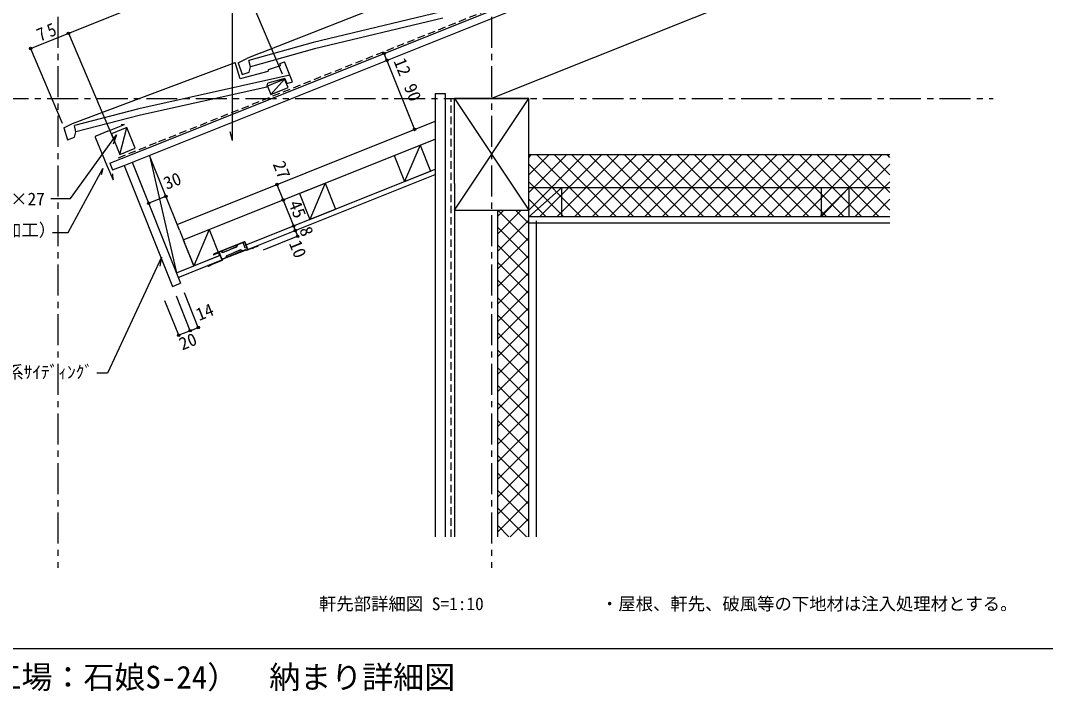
# Model space of a CAD drawing. Units: millimetres, scale not verified. Extents: x -2720 to 4439, y -1779 to 1970.
# Drawn here: x -1871 to -217, y 94 to 1177 of the extents above; entities that cross this region are included whole.
import ezdxf
from ezdxf.enums import TextEntityAlignment as Align

# ---------------------------------------------------------------- set-up
doc = ezdxf.new("R2010")
doc.units = ezdxf.units.MM
doc.header["$LTSCALE"] = 10
doc.header["$PDMODE"] = 32
doc.header["$PDSIZE"] = 4
doc.linetypes.add('CHAIN1', pattern=[8, 5, -1, 1, -1])
doc.linetypes.add('DASHED1', pattern=[1.8, 1.2, -0.6])
for name, color, linetype in [('0-0_データ 001', 3, 'Continuous'), ('0-2_データ 003', 5, 'Continuous'), ('0-C_アプローチ', 7, 'Continuous')]:
    doc.layers.add(name, color=color, linetype=linetype)
doc.styles.add('ＭＳ ゴシック', font='')
doc.styles.get('ＭＳ ゴシック').set_extended_font_data('MS Gothic')

msp = doc.modelspace()

# ---------------------------------------------------------------- linework, layer by layer
at = {"layer": '0-0_データ 001', "color": 4}
for p, q in [((-1529.29, 982.89), (-1529.29, 1770.24)), ((-1855.15, 1131.63), (-965.41, 1488.28)), ((-1523.01, 1264.77), (-1449.24, 1090.94)), ((-1794.02, 1156.14), (-1720.32, 982.5)), ((-1855.17, 1131.63), (-1804.01, 1011.07)), ((-1280.17, 1112.43), (-1235.6, 1001.01)), ((-1794.67, 834.98), (-1738.68, 938.16)), ((-1738.68, 938.16), (-1741.35, 927.88)), ((-1664.79, 881.98), (-1636.93, 893.13)), ((-1819.86, 834.58), (-1794.67, 834.58)), ((-1424.16, 828.65), (-1479.87, 806.37)), ((-1643.84, 795.18), (-1730.9, 607.62)), ((-1643.84, 795.18), (-1646.42, 780.41)), ((-1597.59, 676.3), (-1619.88, 732.01)), ((-1584.59, 681.5), (-1606.88, 737.21)), ((-1616.16, 668.87), (-1638.45, 724.58)), ((-1597.59, 676.3), (-1584.59, 681.5)), ((-1597.59, 676.3), (-1616.16, 668.87)), ((-1730.9, 607.62), (-1748.45, 607.62))]:
    msp.add_line(p, q, dxfattribs=at)
at = {"layer": '0-0_データ 001', "color": 1, "linetype": 'CHAIN1'}
for p, q in [((-1811.42, 1582.87), (-1811.42, 293.68)), ((-1111.42, 1582.87), (-1111.42, 293.68)), ((-2468.42, 1050.68), (-301.76, 1050.68))]:
    msp.add_line(p, q, dxfattribs=at)
at = {"layer": '0-0_データ 001', "color": 5, "linetype": 'DASHED1'}
for p, q in [((-1648.1, 981.41), (-266.3, 1534.13)), ((-1176.42, 343.68), (-1176.42, 1050.68)), ((-1713.27, 955.33), (-1648.09, 981.41))]:
    msp.add_line(p, q, dxfattribs=at)
at = {"layer": '0-0_データ 001'}
for p, q in [((-1643.66, 980.04), (-266.3, 1530.99)), ((-1704.2, 943.09), (-266.3, 1518.25)), ((-1483.72, 1124.59), (-1245.67, 1218.32)), ((-1156.83, 1199.58), (-1399.44, 1141.33)), ((-1189.76, 1180.75), (-1396.94, 1131.01)), ((-1399.44, 1141.33), (-1503.04, 1112.42)), ((-1516.87, 1082.43), (-1525.21, 1108.74)), ((-1520.38, 1108.27), (-1506.4, 1115.66)), ((-1520.38, 1108.27), (-1514.02, 1089.37)), ((-1483.72, 1124.59), (-1506.4, 1115.66)), ((-1452.93, 1107.52), (-1445.3, 1110.18)), ((-1472.23, 1094.32), (-1516.87, 1082.43)), ((-1471.66, 1097.36), (-1472.23, 1094.32)), ((-1452.61, 1103.36), (-1471.66, 1097.36)), ((-1452.93, 1107.52), (-1452.61, 1103.36)), ((-1436.7, 1088.45), (-1680.29, 1034.45)), ((-1474.11, 1069.3), (-1472.26, 1075.41)), ((-1445.06, 1083.25), (-1472.25, 1075.41)), ((-1474.12, 1069.28), (-1677.98, 1024.09)), ((-1680.29, 1034.45), (-1784.39, 1007.35)), ((-1677.98, 1024.09), (-1782.07, 996.99)), ((-1801.79, 1003.5), (-1795.76, 984.5)), ((-1708.65, 953.96), (-1643.66, 979.96)), ((-1727.28, 946.49), (-1722.92, 935.59)), ((-1727.27, 946.5), (-1708.65, 953.95)), ((-1722.82, 935.63), (-1704.29, 943.04)), ((-1704.29, 943.04), (-1704.2, 942.82)), ((-1704.2, 942.82), (-1626.21, 747.84)), ((-1691.2, 948.01), (-1613.21, 753.03)), ((-1615.06, 838.45), (-1663.35, 959.16)), ((-1507.32, 814.78), (-1202.42, 936.74)), ((-1503.74, 807.59), (-1202.42, 928.12)), ((-468.42, 850.05), (-1051.42, 850.05)), ((-1038.92, 343.68), (-1038.92, 853.8)), ((-1615.06, 838.45), (-1607.64, 819.88)), ((-1592.04, 780.89), (-1607.64, 819.88)), ((-1495.16, 810.65), (-1488.99, 813.12)), ((-1488.81, 812.66), (-1492.43, 811.21)), ((-1544.33, 792.14), (-1508.54, 806.46)), ((-1506.72, 806.05), (-1507.66, 806.45)), ((-1499.65, 808.4), (-1505.57, 806.03)), ((-1497.49, 809.72), (-1499.81, 808.79)), ((-1499.65, 808.4), (-1499.81, 808.79)), ((-1619.89, 769.75), (-1592.04, 780.89)), ((-1616.92, 762.32), (-1546.73, 790.39)), ((-1546.19, 789.79), (-1563.95, 782.68)), ((-1545.37, 790.59), (-1544.96, 791.53)), ((-1626.21, 747.84), (-1613.21, 753.03))]:
    msp.add_line(p, q, dxfattribs=at)
at = {"layer": '0-0_データ 001', "color": 5}
for p, q in [((-266.3, 1388.73), (-1111.43, 1050.68)), ((-1280.17, 1112.43), (-1284.63, 1123.57)), ((-1467.53, 1057.16), (-1445.34, 1082.3)), ((-1171.42, 870.68), (-1051.42, 1050.68)), ((-1171.42, 913.68), (-1171.42, 1050.68)), ((-1618.78, 847.74), (-1202.42, 1014.28)), ((-1711.39, 960.69), (-1699.84, 1004.17)), ((-1529.29, 982.89), (-1533.18, 997.38)), ((-1226.52, 975.56), (-1251.59, 917.07)), ((-468.42, 959.97), (-1051.42, 959.97)), ((-1051.42, 870.94), (-962.39, 959.97)), ((-1051.42, 899.23), (-990.68, 959.97)), ((-1051.42, 927.51), (-1018.96, 959.97)), ((-938.29, 859.97), (-1038.29, 959.97)), ((-1034.11, 859.97), (-934.11, 959.97)), ((-910, 859.97), (-1010, 959.97)), ((-1005.82, 859.97), (-905.82, 959.97)), ((-881.72, 859.97), (-981.72, 959.97)), ((-977.54, 859.97), (-877.54, 959.97)), ((-853.43, 859.97), (-953.43, 959.97)), ((-949.26, 859.97), (-849.26, 959.97)), ((-825.15, 859.97), (-925.15, 959.97)), ((-920.97, 859.97), (-820.97, 959.97)), ((-796.86, 859.97), (-896.86, 959.97)), ((-892.69, 859.97), (-792.69, 959.97)), ((-768.58, 859.97), (-868.58, 959.97)), ((-864.4, 859.97), (-764.4, 959.97)), ((-740.3, 859.97), (-840.3, 959.97)), ((-836.12, 859.97), (-736.12, 959.97)), ((-712.01, 859.97), (-812.01, 959.97)), ((-807.83, 859.97), (-707.83, 959.97)), ((-683.73, 859.97), (-783.73, 959.97)), ((-779.55, 859.97), (-679.55, 959.97)), ((-655.44, 859.97), (-755.44, 959.97)), ((-751.27, 859.97), (-651.27, 959.97)), ((-627.16, 859.97), (-727.16, 959.97)), ((-722.98, 859.97), (-622.98, 959.97)), ((-598.87, 859.97), (-698.87, 959.97)), ((-694.7, 859.97), (-594.7, 959.97)), ((-570.59, 859.97), (-670.59, 959.97)), ((-666.41, 859.97), (-566.41, 959.97)), ((-542.31, 859.97), (-642.31, 959.97)), ((-638.13, 859.97), (-538.13, 959.97)), ((-514.02, 859.97), (-614.02, 959.97)), ((-609.84, 859.97), (-509.84, 959.97)), ((-485.74, 859.97), (-585.74, 959.97)), ((-581.56, 859.97), (-481.56, 959.97)), ((-468.42, 870.94), (-557.45, 959.97)), ((-468.42, 899.23), (-529.17, 959.97)), ((-468.42, 927.51), (-500.88, 959.97)), ((-966.57, 859.97), (-1051.42, 944.82)), ((-553.28, 859.97), (-468.42, 944.82)), ((-1379.67, 914.3), (-1404.74, 855.81)), ((-1171.42, 913.68), (-1171.42, 343.68)), ((-994.85, 859.97), (-1051.42, 916.54)), ((-1051.42, 343.68), (-1051.42, 913.68)), ((-524.99, 859.97), (-468.42, 916.54)), ((-468.42, 906.95), (-1051.42, 906.95)), ((-1023.14, 859.97), (-1051.42, 888.26)), ((-496.71, 859.97), (-468.42, 888.26)), ((-1171.42, 870.68), (-1051.42, 870.68)), ((-1101.42, 343.68), (-1101.42, 870.68)), ((-1091.72, 870.68), (-1101.42, 860.97)), ((-1063.43, 870.68), (-1101.42, 832.69)), ((-1051.42, 820.97), (-1101.13, 870.68)), ((-1051.42, 849.26), (-1072.84, 870.68)), ((-1051.42, 854.4), (-1101.42, 804.4)), ((-468.42, 859.97), (-1051.42, 859.97)), ((-1566.97, 839.38), (-1592.04, 780.89)), ((-1051.42, 792.69), (-1101.42, 842.69)), ((-1051.42, 826.12), (-1101.42, 776.12)), ((-1051.42, 764.4), (-1101.42, 814.4)), ((-1051.42, 797.83), (-1101.42, 747.83)), ((-1051.42, 736.12), (-1101.42, 786.12)), ((-1051.42, 769.55), (-1101.42, 719.55)), ((-1051.42, 707.83), (-1101.42, 757.83)), ((-1597.59, 676.3), (-1619.88, 732.01)), ((-1051.42, 741.27), (-1101.42, 691.27)), ((-1051.42, 679.55), (-1101.42, 729.55)), ((-1616.16, 668.87), (-1638.45, 724.58)), ((-1051.42, 712.98), (-1101.42, 662.98)), ((-1051.42, 651.27), (-1101.42, 701.27)), ((-1051.42, 684.7), (-1101.42, 634.7)), ((-1051.42, 622.98), (-1101.42, 672.98)), ((-1051.42, 656.41), (-1101.42, 606.41)), ((-1051.42, 594.7), (-1101.42, 644.7)), ((-1051.42, 628.13), (-1101.42, 578.13)), ((-1051.42, 566.41), (-1101.42, 616.41)), ((-1051.42, 599.85), (-1101.42, 549.85)), ((-1051.42, 538.13), (-1101.42, 588.13)), ((-1051.42, 571.56), (-1101.42, 521.56)), ((-1051.42, 509.85), (-1101.42, 559.85)), ((-1051.42, 543.28), (-1101.42, 493.28)), ((-1051.42, 481.56), (-1101.42, 531.56)), ((-1051.42, 514.99), (-1101.42, 464.99)), ((-1051.42, 453.28), (-1101.42, 503.28)), ((-1051.42, 486.71), (-1101.42, 436.71)), ((-1051.42, 424.99), (-1101.42, 474.99)), ((-1051.42, 458.42), (-1101.42, 408.42)), ((-1051.42, 396.71), (-1101.42, 446.71)), ((-1051.42, 430.14), (-1101.42, 380.14)), ((-1051.42, 368.42), (-1101.42, 418.42)), ((-1051.42, 401.86), (-1101.42, 351.86)), ((-1054.96, 343.68), (-1101.42, 390.14)), ((-1081.32, 343.68), (-1051.42, 373.57)), ((-1083.25, 343.68), (-1101.42, 361.86))]:
    msp.add_line(p, q, dxfattribs=at)
at = {"layer": '0-0_データ 001', "color": 7}
for p, q in [((-1202.42, 1058.86), (-1202.42, 343.68)), ((-1202.42, 1058.86), (-1186.42, 1058.86)), ((-1186.42, 1058.86), (-1186.42, 343.68)), ((-1730.57, 998), (-1750.09, 990.15)), ((-1730.57, 998), (-1703.51, 1008.87)), ((-1699.84, 1004.17), (-1724.88, 994.06)), ((-1724.88, 994.06), (-1711.39, 960.68)), ((-1703.51, 1008.87), (-1709.13, 1008.61)), ((-1686.36, 970.8), (-1699.84, 1004.17)), ((-1608.75, 822.67), (-1202.42, 985.2)), ((-1711.39, 960.68), (-1686.36, 970.8)), ((-1663.35, 959.16), (-1619.89, 769.75)), ((-1268.31, 958.85), (-1251.59, 917.07)), ((-1251.59, 917.07), (-1209.81, 933.78)), ((-1421.46, 897.59), (-1379.67, 914.3)), ((-1379.67, 914.3), (-1362.96, 872.52)), ((-1421.46, 897.59), (-1404.74, 855.81)), ((-998.41, 906.95), (-1051.42, 859.97)), ((-998.41, 906.95), (-998.41, 859.97)), ((-579.75, 906.95), (-579.75, 859.97)), ((-534.75, 906.95), (-579.75, 859.97)), ((-534.75, 906.95), (-534.75, 859.97)), ((-1404.74, 855.81), (-1362.96, 872.52)), ((-1608.75, 822.67), (-1566.97, 839.38)), ((-1566.97, 839.38), (-1550.26, 797.6)), ((-1510.37, 819.7), (-1559.95, 799.87)), ((-1504.59, 807.96), (-1509.07, 819.15)), ((-1495.54, 810.88), (-1489.12, 813.45)), ((-1592.04, 780.89), (-1549.1, 798.06)), ((-1592.04, 780.89), (-1550.26, 797.6)), ((-1551.38, 802.01), (-1559.5, 798.76)), ((-1546.37, 791.25), (-1550.53, 801.65)), ((-1503.75, 807.6), (-1497.38, 810.15))]:
    msp.add_line(p, q, dxfattribs=at)
at = {"layer": '0-0_データ 001', "color": 2}
for p, q in [((-1051.42, 955.79), (-1047.25, 959.97)), ((-468.42, 955.79), (-472.6, 959.97)), ((-1053.03, 343.68), (-1051.42, 345.29))]:
    msp.add_line(p, q, dxfattribs=at)
at = {"layer": '0-0_データ 001', "color": 6}
msp.add_line((-1051.42, 343.68), (-1051.42, 870.68), dxfattribs=at)
at = {"layer": '0-0_データ 001', "color": 1}
for p, q in [((-1608.75, 822.67), (-1592.04, 780.89)), ((-1521.84, 814.74), (-1548.31, 804.15)), ((-1523.24, 811.49), (-1534.38, 807.03)), ((-1522.97, 811.22), (-1534.25, 806.71)), ((-1523.24, 811.49), (-1521.65, 815.19)), ((-1521.38, 814.92), (-1522.97, 811.22)), ((-1510.24, 819.38), (-1521.38, 814.92)), ((-1508.7, 809.22), (-1512.42, 818.51)), ((-1504.92, 807.83), (-1509.39, 819.02)), ((-1548.76, 803.97), (-1559.82, 799.55)), ((-1551.51, 802.33), (-1559.63, 799.08)), ((-1546.05, 791.38), (-1550.21, 801.78)), ((-1545.05, 802.76), (-1548.76, 804.35)), ((-1548.76, 803.97), (-1545.06, 802.38)), ((-1545.06, 802.38), (-1534.25, 806.71)), ((-1545.05, 802.76), (-1534.38, 807.03)), ((-1544.46, 792.47), (-1540.26, 794.15)), ((-1538.41, 797.58), (-1539.99, 793.88)), ((-1513.34, 804.92), (-1539.8, 794.33)), ((-1538.41, 797.58), (-1527.73, 801.85)), ((-1516.58, 806.69), (-1527.86, 802.18)), ((-1516.59, 806.31), (-1527.73, 801.85)), ((-1516.59, 806.31), (-1512.88, 804.72)), ((-1512.88, 805.1), (-1516.58, 806.69)), ((-1508.67, 806.78), (-1512.88, 805.1)), ((-1505.92, 810.34), (-1508.7, 809.22)), ((-1507.53, 806.77), (-1506.58, 806.37)), ((-1499.78, 808.73), (-1505.7, 806.36)), ((-1499.81, 808.79), (-1503.62, 807.27)), ((-1568.79, 781.58), (-1546.74, 790.4)), ((-1546.61, 790.08), (-1568.66, 781.26)), ((-1568.47, 780.79), (-1563.92, 782.61)), ((-1546.32, 790.11), (-1568.03, 781.43)), ((-1567.9, 781.1), (-1568.03, 781.43)), ((-1563.95, 782.68), (-1567.9, 781.1)), ((-1545.29, 791.67), (-1545.69, 790.73))]:
    msp.add_line(p, q, dxfattribs=at)
at = {"layer": '0-0_データ 001'}
for points in [[(-1396.94, 1131.01), (-1500.55, 1102.1), (-1503.04, 1112.42)], [(-1801.79, 1003.5), (-1787.68, 1010.64), (-1525.21, 1108.74)], [(-1445.05, 1083.25), (-1441.56, 1074.93), (-1432.59, 1078.06), (-1445.3, 1110.18)], [(-1514.02, 1089.37), (-1502.54, 1093.57), (-1500.55, 1102.1)], [(-1795.76, 984.5), (-1784.21, 988.49), (-1782.07, 996.99), (-1784.39, 1007.35)], [(-1488.68, 812.33), (-1492.3, 810.88), (-1492.43, 811.21)], [(-1568.34, 780.47), (-1563.79, 782.29), (-1563.95, 782.68)]]:
    msp.add_lwpolyline(points, dxfattribs=at)
at = {"layer": '0-0_データ 001', "color": 7}
msp.add_lwpolyline([(-1445.34, 1082.31), (-1473.16, 1071.07), (-1467.54, 1057.16), (-1439.72, 1068.4)], close=True, dxfattribs=at)
at = {"layer": '0-0_データ 001', "color": 6}
msp.add_lwpolyline([(-1171.42, 1050.68), (-1051.42, 1050.68), (-1171.42, 1050.68)], dxfattribs=at)
at = {"layer": '0-0_データ 001', "color": 5}
msp.add_lwpolyline([(-1171.42, 1050.68), (-1051.42, 870.68), (-1051.42, 1050.68)], dxfattribs=at)
at = {"layer": '0-0_データ 001', "color": 4}
for points in [[(-1822.72, 889.33), (-1790.99, 889.33), (-1716.61, 992.48), (-1722.06, 977.43)], [(-1457.59, 912.21), (-1447.56, 887.15), (-1430.85, 845.36)], [(-1424.16, 828.65), (-1427.88, 837.94), (-1430.85, 845.36)]]:
    msp.add_lwpolyline(points, dxfattribs=at)
at = {"layer": '0-0_データ 001', "color": 7}
for points in [[(-1750.8, 988.41), (-1731.94, 943.06), (-1722.17, 919.59), (-1722.53, 929.51)], [(-1268.31, 958.85), (-1226.52, 975.56), (-1209.81, 933.78)]]:
    msp.add_lwpolyline(points, dxfattribs=at)
at = {"layer": '0-0_データ 001', "color": 1}
msp.add_lwpolyline([(-1540.26, 794.15), (-1538.67, 797.85), (-1527.86, 802.18)], dxfattribs=at)
at = {"layer": '0-0_データ 001', "color": 7}
for centre, radius, start, end in [((-1749.38, 988.83), 1.49, 118.48233, 196.69912), ((-1510, 818.78), 1, 21.80141, 111.80141), ((-1559.72, 799.32), 0.6, 111.80141, 291.80141), ((-1551.14, 801.4), 0.65, 21.80141, 111.80141), ((-1503.99, 808.2), 0.65, 201.80141, 291.80141), ((-1546.98, 791.01), 0.65, 291.80141, 21.80141)]:
    msp.add_arc(centre, radius, start, end, dxfattribs=at)
at = {"layer": '0-0_データ 001', "color": 1}
for centre, radius, start, end in [((-1510, 818.78), 0.65, 21.80141, 111.80141), ((-1496.51, 810.65), 1, 210.42833, 13.17448), ((-1559.72, 799.32), 0.25, 111.80141, 291.80141), ((-1551.14, 801.4), 1, 21.80141, 111.80141), ((-1508.12, 805.39), 1.5, 66.80141, 111.80141), ((-1506.13, 807.42), 1.15, 246.80141, 291.80141), ((-1503.99, 808.2), 1, 201.80141, 291.80141), ((-1568.56, 781.02), 0.25, 111.80141, 291.80141), ((-1546.98, 791.01), 1, 291.80141, 21.80141), ((-1546.75, 791.18), 1.15, 291.80141, 336.80141), ((-1543.91, 791.08), 1.5, 111.80141, 156.80141)]:
    msp.add_arc(centre, radius, start, end, dxfattribs=at)
at = {"layer": '0-0_データ 001'}
for centre, radius, start, end in [((-1496.51, 810.65), 1.35, 223.53987, 0.06295), ((-1488.9, 812.89), 0.6, 291.80141, 111.80141), ((-1488.9, 812.89), 0.25, 291.80141, 111.80141), ((-1508.12, 805.39), 1.15, 66.80141, 111.80141), ((-1506.13, 807.42), 1.5, 246.80141, 291.80141), ((-1568.56, 781.02), 0.6, 111.80141, 291.80141), ((-1546.75, 791.18), 1.5, 291.80141, 336.80141), ((-1543.91, 791.08), 1.15, 111.80141, 156.80141)]:
    msp.add_arc(centre, radius, start, end, dxfattribs=at)
at = {"layer": '0-0_データ 001', "color": 4}
for p in [(-1794.02, 1156.14), (-1855.15, 1131.63), (-1284.65, 1123.64), (-1280.26, 1112.67), (-1235.6, 1001.01), (-1457.59, 912.21), (-1636.93, 893.13), (-1664.79, 881.98), (-1447.56, 887.15), (-1430.85, 845.36), (-1427.88, 837.94), (-1424.16, 828.65), (-1597.59, 676.31), (-1584.6, 681.5), (-1616.16, 668.88)]:
    msp.add_point(p, dxfattribs=at)
at = {"layer": '0-2_データ 003', "color": 7}
msp.add_line((2770, 163.09), (-2670, 163.09), dxfattribs=at)

# ---------------------------------------------------------------- texts
at = {"layer": '0-0_データ 001', "color": 7, "style": 'ＭＳ ゴシック'}
for s, rotation, p in [('12', 291.801, (-1275.53, 1108.9)), ('90', 291.801, (-1258.96, 1067.62)), ('27', 291.801, (-1470.42, 942.82)), ('30', 21.801, (-1633.4, 897.77)), ('45', 291.801, (-1444.98, 879.22)), ('8', 291.801, (-1427.76, 837.04)), ('10', 291.801, (-1444.38, 815.02)), ('14', 21.801, (-1581.07, 686.14)), ('20', 21.801, (-1608.36, 638.61))]:
    msp.add_text(s, height=20.53, rotation=rotation, dxfattribs=at).set_placement(p, align=Align.BOTTOM_LEFT)
for s, p in [('桟木：36×27', (-2000.05, 872.4)), ('軒先水切：60×55（ｶﾗｰｶﾞﾙﾊﾞﾘｳﾑ鋼板 ｱ0.35 加工）', (-2457.77, 822.39)), ('窯業系ｻｲﾃﾞｨﾝｸﾞ', (-1950.47, 593.17)), ('・屋根、軒先、破風等の下地材は注入処理材とする。', (-934.8, 219.33))]:
    msp.add_text(s, height=20.53, dxfattribs=at).set_placement(p, align=Align.BOTTOM_LEFT)
at = {"layer": '0-0_データ 001', "color": 7, "insert": (-1839.67, 1142.14), "char_height": 21.39, "attachment_point": 7, "rotation": 22.591, "style": 'ＭＳ ゴシック'}
msp.add_mtext('\\T1.36;\\W0.9;75', dxfattribs=at)
at = {"layer": '0-C_アプローチ', "style": 'ＭＳ ゴシック'}
msp.add_text('軒先部詳細図 S=1:10', height=20.53, dxfattribs=at).set_placement((-1389.79, 219.33), align=Align.BOTTOM_LEFT)
at = {"layer": '0-C_アプローチ', "color": 2, "style": 'ＭＳ ゴシック'}
msp.add_text('屋根：シラス大判瓦（瀬戸口瓦工場：石娘S-24）\u3000納まり詳細図', height=36.66, dxfattribs=at).set_placement((-2620, 88.09), align=Align.BOTTOM_LEFT)

doc.saveas('drawing.dxf')
